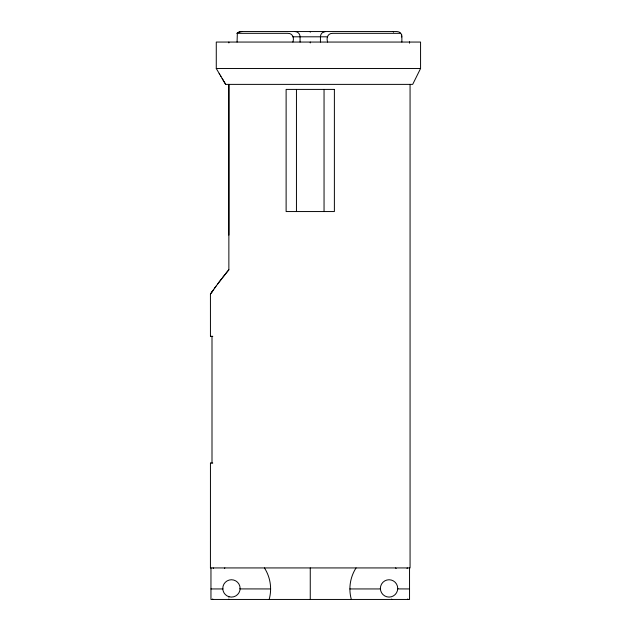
<?xml version="1.0" encoding="UTF-8"?>
<svg xmlns="http://www.w3.org/2000/svg" width="631" height="631" viewBox="0 0 631 631"><rect width="100%" height="100%" fill="white"/><g stroke="black" fill="none" stroke-linecap="round" stroke-linejoin="round"><path stroke-width="0.95" d="M210.446 463.067L210.431 567.932L410.063 567.932L410.063 84.38M240.119 588.455L240.119 588.415A8.668 8.668 0 0 0 227.113 580.914A8.668 8.668 0 0 0 227.113 595.924A8.668 8.668 0 0 0 240.119 588.415L240.103 588.912L270.604 588.944M397.719 588.455L397.719 588.415A8.668 8.668 0 0 0 384.721 580.914A8.668 8.668 0 0 0 384.721 595.924A8.668 8.668 0 0 0 397.719 588.415L397.711 588.912L409.543 588.944M228.864 235.118L228.864 84.38L228.864 269.768L227.302 271.638M327.623 42.056C325.982 37.615 328.088 33.017 332.86 33.333L400.756 33.333L401.718 34.965M407.066 568.484L407.295 567.932M212.521 599.45L212.757 598.929M420.569 68.511L412.69 84.38L225.661 84.38L216.275 68.511L216.275 42.056L420.569 42.056L420.569 68.511L216.275 68.511M210.446 336.323L210.431 294.141L211.574 292.484M211.866 292.058L210.439 294.133M211.669 292.35L212.032 291.83M211.835 292.114L212.197 291.593M212.197 291.593L212.947 290.52M212.395 291.309L212.742 290.804M212.813 290.717L213.578 289.621M213.515 289.732L213.806 289.298M213.759 289.377L214.848 287.862M214.785 287.933L215.857 286.45M215.139 287.452L215.431 287.042M215.739 286.616L216.425 285.662M216.37 285.756L217.719 283.926M217.648 284.005L228.272 270.47M218.287 283.145L221.812 278.508M222.388 277.774L225.046 274.414M225.788 273.483L227.105 271.874M228.469 270.242L228.864 269.768M224.399 568.484L224.873 567.932M237.067 42.056L237.351 33.088M400.669 33.088L398.91 31.921L396.994 31.55L242.154 31.55A7.998 7.998 0 0 0 237.706 32.788A6.294 6.294 0 0 0 237.067 33.325L287.641 33.333C292.413 33.017 294.519 37.615 292.879 42.056M237.067 33.325L237.611 33.325M292.879 36.803L327.623 36.803M401.379 36.803L401.868 36.803L401.868 42.056M210.439 336.323L212.781 336.323M210.439 463.067L212.781 463.067M210.959 588.944L222.798 588.944L222.782 588.455M349.897 588.944L380.398 588.944L380.383 588.455M395.629 567.932L396.102 568.484M225.669 84.38L223.887 81.415M223.295 80.421L222.12 78.441M220.353 75.468L220.945 76.461M219.186 73.48L219.769 74.474M407.744 598.929L407.981 599.45M213.207 567.932L213.436 568.484M401.702 34.871L401.868 36.803M409.543 567.932L409.543 599.45L210.959 599.45L210.959 567.932M391.677 599.048L391.677 599.45M324.05 89.405L324.05 211.551M320.438 42.056L320.438 36.803A5.253 5.095 90 0 1 325.533 31.55A5.253 5.095 -90 0 0 323.656 31.921M310.255 31.55L310.255 32.205M310.255 42.056L310.255 42.94M310.255 567.932L310.255 599.45M300.064 42.056L300.064 36.803A5.253 5.095 -90 0 0 294.969 31.55M296.452 89.405L296.452 211.551M228.864 42.056L228.864 42.94M228.824 596.374L228.824 597.1M228.824 599.048L228.824 599.45M212 336.323L212 463.067M351.341 599.45A38.893 38.893 0 0 1 356.065 567.932M264.436 567.932A38.893 38.893 0 0 1 269.161 599.45M237.319 33.049A7.848 7.848 0 0 1 242.154 31.605M409.543 42.056L409.543 42.94L409.543 42.056M334.383 89.405L286.119 89.405L286.119 211.551L334.383 211.551L334.383 89.405M393.555 31.921A5.253 1.286 -90 0 0 393.081 31.55A5.253 1.286 90 0 1 393.555 31.921"/></g></svg>
